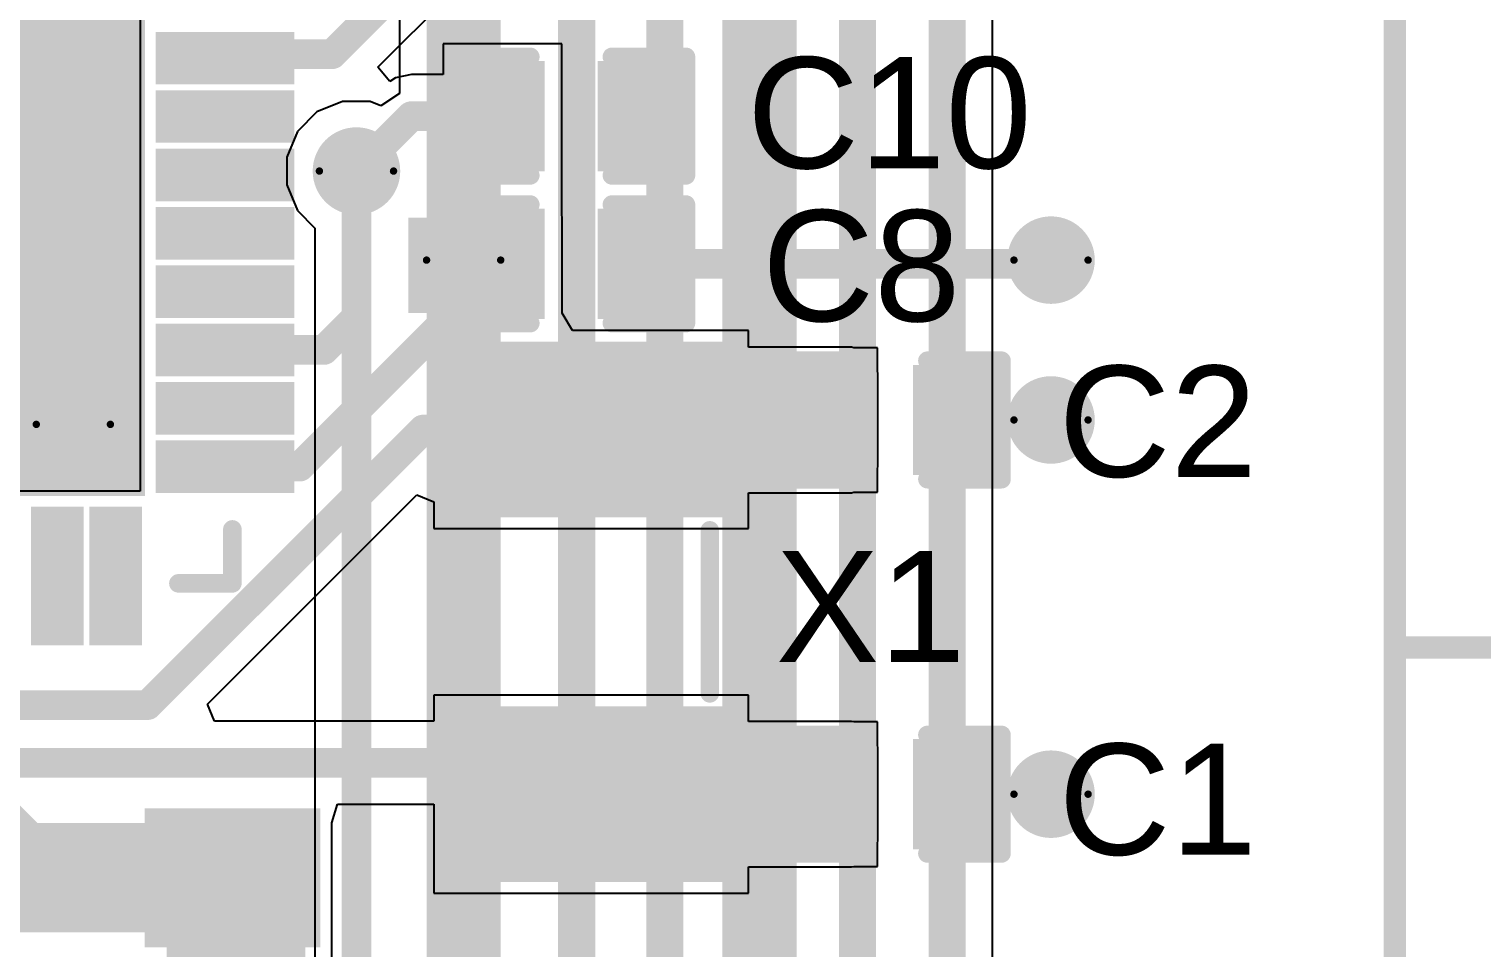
# Model space of a CAD drawing. Header units: inches. Extents: x -17 to 345, y -18 to 43.
# Drawn here: x 1.61 to 11.56, y 1.39 to 7.69 of the extents above; entities that cross this region are included whole.
import ezdxf

# ---------------------------------------------------------------- set-up
doc = ezdxf.new("R2010")
doc.units = ezdxf.units.IN
for name, color, linetype in [('Board Outline', 216, 'Continuous'), ('Bottom Layer', 5, 'Continuous'), ('Bottom Overlay', 54, 'Continuous'), ('Drill Drawing', 1, 'Continuous'), ('Top Layer', 1, 'Continuous'), ('Top Overlay', 2, 'Continuous'), ('Top Paste', 8, 'Continuous'), ('Top Solder', 216, 'Continuous'), ('Via Holes', 16, 'Continuous')]:
    doc.layers.add(name, color=color, linetype=linetype)
doc.styles.add('Arial', font='', dxfattribs={"height": 0.2})
doc.styles.get('Arial').set_extended_font_data('Arial')

msp = doc.modelspace()

# ---------------------------------------------------------------- hatches: boundary and pattern name
at = {"layer": 'Bottom Layer'}
h = msp.add_hatch(color=5, dxfattribs=at)
edge = h.paths.add_edge_path()
edge.add_arc((3.8504, 6.7194), 0.3, 0, 360)
h = msp.add_hatch(color=5, dxfattribs=at)
edge = h.paths.add_edge_path()
edge.add_arc((4.5849, 6.1089), 0.3, 0, 360)
h = msp.add_hatch(color=5, dxfattribs=at)
edge = h.paths.add_edge_path()
edge.add_arc((8.6106, 6.1089), 0.3, 0, 360)
h = msp.add_hatch(color=5, dxfattribs=at)
edge = h.paths.add_edge_path()
edge.add_arc((1.91, 4.9829), 0.3, 0, 360)
h = msp.add_hatch(color=5, dxfattribs=at)
edge = h.paths.add_edge_path()
edge.add_arc((8.6106, 5.0131), 0.3, 0, 360)
h = msp.add_hatch(color=5, dxfattribs=at)
edge = h.paths.add_edge_path()
edge.add_arc((8.6106, 2.4477), 0.3, 0, 360)
at = {"layer": 'Top Layer'}
for points in [[(-2.3, 4.5929), (-2.3, 9.1929), (2.3, 9.1929), (2.3, 4.5929)], [(2.545, 7.3829), (2.545, 7.6029), (3.355, 7.6029), (3.355, 7.3829)], [(4.6228, 6.7785), (4.6228, 7.4135), (5.08, 7.4135), (5.08, 6.7785)], [(5.5626, 6.7785), (5.5626, 7.4135), (6.0198, 7.4135), (6.0198, 6.7785)], [(2.545, 6.9829), (2.545, 7.2029), (3.355, 7.2029), (3.355, 6.9829)], [(2.545, 6.5829), (2.545, 6.8029), (3.355, 6.8029), (3.355, 6.5829)], [(2.545, 6.1829), (2.545, 6.4029), (3.355, 6.4029), (3.355, 6.1829)], [(4.2065, 5.7454), (5.08, 5.7454), (5.08, 6.4008), (4.2065, 6.4008)], [(5.08, 6.4008), (5.08, 5.7658), (4.6228, 5.7658), (4.6228, 6.4008)], [(6.0198, 6.4008), (6.0198, 5.7658), (5.5626, 5.7658), (5.5626, 6.4008)], [(2.545, 5.7829), (2.545, 6.0029), (3.355, 6.0029), (3.355, 5.7829)], [(2.545, 5.3829), (2.545, 5.6029), (3.355, 5.6029), (3.355, 5.3829)], [(4.5593, 4.4477), (4.5593, 5.4477), (6.3593, 5.4477), (6.3593, 4.4477)], [(5.3594, 4.6956), (7.2426, 4.6956), (7.2426, 5.3306), (5.3594, 5.3306)], [(7.2426, 5.3306), (7.2426, 4.6956), (6.7854, 4.6956), (6.7854, 5.3306)], [(8.1824, 5.3306), (8.1824, 4.6956), (7.7252, 4.6956), (7.7252, 5.3306)], [(2.545, 4.9829), (2.545, 5.2029), (3.355, 5.2029), (3.355, 4.9829)], [(2.545, 4.5829), (2.545, 4.8029), (3.355, 4.8029), (3.355, 4.5829)], [(1.69, 3.5379), (1.69, 4.3479), (1.91, 4.3479), (1.91, 3.5379)], [(2.09, 3.5379), (2.09, 4.3479), (2.31, 4.3479), (2.31, 3.5379)], [(4.5593, 1.9477), (4.5593, 2.9477), (6.3593, 2.9477), (6.3593, 1.9477)], [(5.3594, 2.1302), (7.2426, 2.1302), (7.2426, 2.7652), (5.3594, 2.7652)], [(7.2426, 2.7652), (7.2426, 2.1302), (6.7854, 2.1302), (6.7854, 2.7652)], [(8.1824, 2.7652), (8.1824, 2.1302), (7.7252, 2.1302), (7.7252, 2.7652)], [(-3.5, 1.5), (3.5, 1.5), (3.5, 2.25), (-3.5, 2.25)], [(2.5, 2.25), (3.5, 2.25), (3.5, 1.5), (2.5, 1.5)], [(2.5502, 0.2453), (3.5, 0.2453), (3.5, 2.25), (2.5502, 2.25)]]:
    msp.add_hatch(color=1, dxfattribs=at).paths.add_polyline_path(points)
h = msp.add_hatch(color=1, dxfattribs=at)
edge = h.paths.add_edge_path()
edge.add_arc((3.8504, 6.7194), 0.3, 0, 360)
h = msp.add_hatch(color=1, dxfattribs=at)
edge = h.paths.add_edge_path()
edge.add_arc((4.5849, 6.1089), 0.3, 0, 360)
h = msp.add_hatch(color=1, dxfattribs=at)
edge = h.paths.add_edge_path()
edge.add_arc((8.6106, 6.1089), 0.3, 0, 360)
h = msp.add_hatch(color=1, dxfattribs=at)
edge = h.paths.add_edge_path()
edge.add_arc((1.91, 4.9829), 0.3, 0, 360)
h = msp.add_hatch(color=1, dxfattribs=at)
edge = h.paths.add_edge_path()
edge.add_arc((8.6106, 5.0131), 0.3, 0, 360)
h = msp.add_hatch(color=1, dxfattribs=at)
edge = h.paths.add_edge_path()
edge.add_arc((8.6106, 2.4477), 0.3, 0, 360)
at = {"layer": 'Top Paste'}
for points in [[(2.545, 7.3829), (2.545, 7.6029), (3.355, 7.6029), (3.355, 7.3829)], [(4.6228, 6.7785), (4.6228, 7.4135), (5.08, 7.4135), (5.08, 6.7785)], [(5.5626, 6.7785), (5.5626, 7.4135), (6.0198, 7.4135), (6.0198, 6.7785)], [(2.545, 6.9829), (2.545, 7.2029), (3.355, 7.2029), (3.355, 6.9829)], [(2.545, 6.5829), (2.545, 6.8029), (3.355, 6.8029), (3.355, 6.5829)], [(2.545, 6.1829), (2.545, 6.4029), (3.355, 6.4029), (3.355, 6.1829)], [(5.08, 6.4008), (5.08, 5.7658), (4.6228, 5.7658), (4.6228, 6.4008)], [(6.0198, 6.4008), (6.0198, 5.7658), (5.5626, 5.7658), (5.5626, 6.4008)], [(2.545, 5.7829), (2.545, 6.0029), (3.355, 6.0029), (3.355, 5.7829)], [(2.545, 5.3829), (2.545, 5.6029), (3.355, 5.6029), (3.355, 5.3829)], [(4.5593, 4.4477), (4.5593, 5.4477), (6.3593, 5.4477), (6.3593, 4.4477)], [(7.2426, 5.3306), (7.2426, 4.6956), (6.7854, 4.6956), (6.7854, 5.3306)], [(8.1824, 5.3306), (8.1824, 4.6956), (7.7252, 4.6956), (7.7252, 5.3306)], [(2.545, 4.9829), (2.545, 5.2029), (3.355, 5.2029), (3.355, 4.9829)], [(2.545, 4.5829), (2.545, 4.8029), (3.355, 4.8029), (3.355, 4.5829)], [(1.69, 3.5379), (1.69, 4.3479), (1.91, 4.3479), (1.91, 3.5379)], [(2.09, 3.5379), (2.09, 4.3479), (2.31, 4.3479), (2.31, 3.5379)], [(4.5593, 1.9477), (4.5593, 2.9477), (6.3593, 2.9477), (6.3593, 1.9477)], [(7.2426, 2.7652), (7.2426, 2.1302), (6.7854, 2.1302), (6.7854, 2.7652)], [(8.1824, 2.7652), (8.1824, 2.1302), (7.7252, 2.1302), (7.7252, 2.7652)], [(2.5, 2.25), (3.5, 2.25), (3.5, 1.5), (2.5, 1.5)]]:
    msp.add_hatch(color=8, dxfattribs=at).paths.add_polyline_path(points)
at = {"layer": 'Top Solder'}
for points in [[(-2.4016, 4.4913), (-2.4016, 9.2945), (2.4016, 9.2945), (2.4016, 4.4913)], [(2.475, 7.3129), (2.475, 7.6729), (3.425, 7.6729), (3.425, 7.3129)], [(4.5628, 6.7185), (4.5628, 7.4735), (5.14, 7.4735), (5.14, 6.7185)], [(5.5026, 6.7185), (5.5026, 7.4735), (6.0798, 7.4735), (6.0798, 6.7185)], [(2.475, 6.9129), (2.475, 7.2729), (3.425, 7.2729), (3.425, 6.9129)], [(2.475, 6.5129), (2.475, 6.8729), (3.425, 6.8729), (3.425, 6.5129)], [(2.475, 6.1129), (2.475, 6.4729), (3.425, 6.4729), (3.425, 6.1129)], [(5.14, 6.4608), (5.14, 5.7058), (4.5628, 5.7058), (4.5628, 6.4608)], [(6.0798, 6.4608), (6.0798, 5.7058), (5.5026, 5.7058), (5.5026, 6.4608)], [(2.475, 5.7129), (2.475, 6.0729), (3.425, 6.0729), (3.425, 5.7129)], [(2.475, 5.3129), (2.475, 5.6729), (3.425, 5.6729), (3.425, 5.3129)], [(4.4577, 4.3461), (4.4577, 5.5493), (6.4609, 5.5493), (6.4609, 4.3461)], [(7.3026, 5.3906), (7.3026, 4.6356), (6.7254, 4.6356), (6.7254, 5.3906)], [(8.2424, 5.3906), (8.2424, 4.6356), (7.6652, 4.6356), (7.6652, 5.3906)], [(2.475, 4.9129), (2.475, 5.2729), (3.425, 5.2729), (3.425, 4.9129)], [(2.475, 4.5129), (2.475, 4.8729), (3.425, 4.8729), (3.425, 4.5129)], [(1.62, 3.4679), (1.62, 4.4179), (1.98, 4.4179), (1.98, 3.4679)], [(2.02, 3.4679), (2.02, 4.4179), (2.38, 4.4179), (2.38, 3.4679)], [(4.4577, 1.8461), (4.4577, 3.0493), (6.4609, 3.0493), (6.4609, 1.8461)], [(7.3026, 2.8252), (7.3026, 2.0702), (6.7254, 2.0702), (6.7254, 2.8252)], [(8.2424, 2.8252), (8.2424, 2.0702), (7.6652, 2.0702), (7.6652, 2.8252)], [(2.3984, 2.3516), (3.6016, 2.3516), (3.6016, 1.3984), (2.3984, 1.3984)]]:
    msp.add_hatch(color=216, dxfattribs=at).paths.add_polyline_path(points)
at = {"layer": 'Via Holes'}
h = msp.add_hatch(color=7, dxfattribs=at)
edge = h.paths.add_edge_path()
edge.add_arc((3.8504, 6.7194), 0.15, 0, 360)
h = msp.add_hatch(color=7, dxfattribs=at)
edge = h.paths.add_edge_path()
edge.add_arc((4.5849, 6.1089), 0.15, 0, 360)
h = msp.add_hatch(color=7, dxfattribs=at)
edge = h.paths.add_edge_path()
edge.add_arc((8.6106, 6.1089), 0.15, 0, 360)
h = msp.add_hatch(color=7, dxfattribs=at)
edge = h.paths.add_edge_path()
edge.add_arc((1.91, 4.9829), 0.15, 0, 360)
h = msp.add_hatch(color=7, dxfattribs=at)
edge = h.paths.add_edge_path()
edge.add_arc((8.6106, 5.0131), 0.15, 0, 360)
h = msp.add_hatch(color=7, dxfattribs=at)
edge = h.paths.add_edge_path()
edge.add_arc((8.6106, 2.4477), 0.15, 0, 360)

# ---------------------------------------------------------------- linework, layer by layer
at = {"layer": 'Board Outline'}
msp.add_lwpolyline([(16.5, 0, 0.076, 0.076, 1), (-16.5, 0, 0.076, 0.076, 1)], format="xyseb", close=True, dxfattribs=at)
at = {"layer": 'Bottom Layer'}
for p, q in [((4.1446, 8.9319), (4.1446, 7.2522)), ((8.2102, -9.0839), (8.2102, 8.8553)), ((3.7553, 7.1972), (3.5797, 7.1245)), ((3.9454, 7.1972), (3.7553, 7.1972)), ((4.0176, 7.1673), (3.9454, 7.1972)), ((4.1446, 7.2522), (4.0176, 7.1673)), ((3.5797, 7.1245), (3.4453, 6.99)), ((3.4453, 6.99), (3.3726, 6.8144)), ((3.3726, 6.8144), (3.3726, 6.6244)), ((3.3726, 6.6244), (3.4453, 6.4487)), ((3.4453, 6.4487), (3.5655, 6.3286)), ((3.5655, 6.3286), (3.5655, -0.2442))]:
    msp.add_line(p, q, dxfattribs=at)
for points in [[(7.285, -8.7932, 0.254, 0.254, 0), (7.285, 11.3998, 0.254, 0.254, 0)], [(6.6126, -0.3263, 0.508, 0.508, 0), (6.6126, 9.9654, 0.508, 0.508, 0)], [(5.9642, -12.0094, 0.254, 0.254, 0), (5.9642, 9.5017, 0.254, 0.254, 0)], [(4.5849, 6.1089, 0.508, 0.508, 0), (4.5849, 9.1143, 0.508, 0.508, 0)], [(5.3594, 1.5277, 0.254, 0.254, 0), (5.3594, 9.2587, 0.254, 0.254, 0)], [(7.8994, -9.4488, 0.254, 0.254, 0), (7.8994, 9.2202, 0.254, 0.254, 0)], [(3.8504, 6.6929, 0.2032, 0.2032, 0), (3.8504, 6.7194, 0.2032, 0.2032, 0)], [(3.8504, -0.635, 0.2032, 0.2032, 0), (3.8504, 6.6929, 0.2032, 0.2032, 0)], [(4.5849, -7.8615, 0.508, 0.508, 0), (4.5849, 6.1089, 0.508, 0.508, 0)], [(5.3594, -6.8834, 0.254, 0.254, 0), (5.3594, 1.5277, 0.254, 0.254, 0)]]:
    msp.add_lwpolyline(points, format="xyseb", dxfattribs=at)
for points in [[(3.7996, 6.7194, 0.1016, 0.1016, 1), (3.9012, 6.7194, 0.1016, 0.1016, 1)], [(3.7996, 6.6929, 0.1016, 0.1016, 1), (3.9012, 6.6929, 0.1016, 0.1016, 1)], [(3.7996, 6.6929, 0.1016, 0.1016, 1), (3.9012, 6.6929, 0.1016, 0.1016, 1)], [(4.4579, 6.1089, 0.254, 0.254, 1), (4.7119, 6.1089, 0.254, 0.254, 1)], [(4.4579, 6.1089, 0.254, 0.254, 1), (4.7119, 6.1089, 0.254, 0.254, 1)], [(5.2959, 1.5277, 0.127, 0.127, 1), (5.4229, 1.5277, 0.127, 0.127, 1)], [(5.2959, 1.5277, 0.127, 0.127, 1), (5.4229, 1.5277, 0.127, 0.127, 1)]]:
    msp.add_lwpolyline(points, format="xyseb", close=True, dxfattribs=at)
at = {"layer": 'Bottom Overlay'}
for points in [[(10.9668, 1.9369, 0.1524, 0.1524, 0), (10.9668, 8.0299, 0.1524, 0.1524, 0)], [(10.9668, 3.4537, 0.152, 0.152, 0), (14.0906, 3.4537, 0.152, 0.152, 0)], [(10.9668, -2.0295, 0.152, 0.152, 0), (10.9668, 2.0107, 0.152, 0.152, 0)]]:
    msp.add_lwpolyline(points, format="xyseb", dxfattribs=at)
for points in [[(10.9288, 3.4537, 0.076, 0.076, 1), (11.0048, 3.4537, 0.076, 0.076, 1)], [(10.9287, 1.9369, 0.0762, 0.0762, 1), (11.0049, 1.9369, 0.0762, 0.0762, 1)], [(10.9288, 2.0107, 0.076, 0.076, 1), (11.0048, 2.0107, 0.076, 0.076, 1)]]:
    msp.add_lwpolyline(points, format="xyseb", close=True, dxfattribs=at)
at = {"layer": 'Drill Drawing'}
for points in [[(4.1044, 6.7194, 0.0508, 0.0508, 1), (3.5964, 6.7194, 0.0508, 0.0508, 1)], [(3.5837, 6.7194, 0.0254, 0.0254, 1), (3.6091, 6.7194, 0.0254, 0.0254, 1)], [(4.0917, 6.7194, 0.0254, 0.0254, 1), (4.1171, 6.7194, 0.0254, 0.0254, 1)], [(4.8389, 6.1089, 0.0508, 0.0508, 1), (4.3309, 6.1089, 0.0508, 0.0508, 1)], [(8.8646, 6.1089, 0.0508, 0.0508, 1), (8.3566, 6.1089, 0.0508, 0.0508, 1)], [(4.3182, 6.1089, 0.0254, 0.0254, 1), (4.3436, 6.1089, 0.0254, 0.0254, 1)], [(4.8262, 6.1089, 0.0254, 0.0254, 1), (4.8516, 6.1089, 0.0254, 0.0254, 1)], [(8.3439, 6.1089, 0.0254, 0.0254, 1), (8.3693, 6.1089, 0.0254, 0.0254, 1)], [(8.8519, 6.1089, 0.0254, 0.0254, 1), (8.8773, 6.1089, 0.0254, 0.0254, 1)], [(8.8646, 5.0131, 0.0508, 0.0508, 1), (8.3566, 5.0131, 0.0508, 0.0508, 1)], [(2.164, 4.9829, 0.0508, 0.0508, 1), (1.656, 4.9829, 0.0508, 0.0508, 1)], [(1.6433, 4.9829, 0.0254, 0.0254, 1), (1.6687, 4.9829, 0.0254, 0.0254, 1)], [(2.1513, 4.9829, 0.0254, 0.0254, 1), (2.1767, 4.9829, 0.0254, 0.0254, 1)], [(8.3439, 5.0131, 0.0254, 0.0254, 1), (8.3693, 5.0131, 0.0254, 0.0254, 1)], [(8.8519, 5.0131, 0.0254, 0.0254, 1), (8.8773, 5.0131, 0.0254, 0.0254, 1)], [(8.8646, 2.4477, 0.0508, 0.0508, 1), (8.3566, 2.4477, 0.0508, 0.0508, 1)], [(8.3439, 2.4477, 0.0254, 0.0254, 1), (8.3693, 2.4477, 0.0254, 0.0254, 1)], [(8.8519, 2.4477, 0.0254, 0.0254, 1), (8.8773, 2.4477, 0.0254, 0.0254, 1)]]:
    msp.add_lwpolyline(points, format="xyseb", close=True, dxfattribs=at)
at = {"layer": 'Top Layer'}
for p, q in [((3.9971, 7.4312), (4.6954, 8.1295)), ((2.3672, 8.0051), (2.3672, 6.8051)), ((5.2578, 7.5913), (4.445, 7.5913)), ((4.445, 7.5913), (4.445, 7.3809)), ((5.2578, 6.6007), (5.2578, 7.5913)), ((4.0781, 7.3325), (3.9971, 7.4312)), ((4.227, 7.3809), (4.118, 7.3592)), ((4.445, 7.3809), (4.227, 7.3809)), ((4.227, 7.3809), (4.227, 7.3809)), ((4.118, 7.3592), (4.0781, 7.3325)), ((2.3672, 6.8051), (2.3672, 5.6051)), ((5.2578, 6.5786), (5.2578, 6.6007)), ((5.2578, 6.6007), (5.2578, 6.6007)), ((5.2578, 6.4183), (5.2578, 6.5786)), ((5.2578, 6.5786), (5.2578, 6.5786)), ((5.2613, 6.4008), (5.2578, 6.4183)), ((5.2613, 5.7454), (5.2613, 6.4008)), ((5.3305, 5.6255), (5.2613, 5.7454)), ((2.3672, 5.6051), (2.3672, 4.5257)), ((6.5371, 5.6255), (5.3305, 5.6255)), ((6.5371, 5.5119), (6.5371, 5.6255)), ((7.2426, 5.5119), (6.5371, 5.5119)), ((7.2601, 5.5084), (7.2426, 5.5119)), ((7.4204, 5.5084), (7.2601, 5.5084)), ((7.4204, 5.3481), (7.4204, 5.5084)), ((7.4239, 5.3306), (7.4204, 5.3481)), ((7.4239, 4.6956), (7.4239, 5.3306)), ((7.4204, 4.6781), (7.4239, 4.6956)), ((7.4204, 4.5178), (7.4204, 4.6781)), ((2.3672, 4.5257), (-2.3672, 4.5257)), ((2.829, 3.0658), (4.2642, 4.5009)), ((4.2642, 4.5009), (4.3815, 4.4523)), ((6.5371, 4.2699), (6.5371, 4.5143)), ((6.5371, 4.5143), (7.2426, 4.5143)), ((7.2426, 4.5143), (7.2601, 4.5178)), ((7.2601, 4.5178), (7.4204, 4.5178)), ((4.3815, 4.4523), (4.3815, 4.2699)), ((4.3815, 4.2699), (6.5371, 4.2699)), ((6.5371, 3.1255), (4.3815, 3.1255)), ((4.3815, 3.1255), (4.3815, 2.9485)), ((6.5371, 2.9465), (6.5371, 3.1255)), ((2.8776, 2.9485), (2.829, 3.0658)), ((4.3815, 2.9485), (2.8776, 2.9485)), ((7.2426, 2.9465), (6.5371, 2.9465)), ((7.2601, 2.943), (7.2426, 2.9465)), ((7.4204, 2.943), (7.2601, 2.943)), ((7.4204, 2.7827), (7.4204, 2.943)), ((7.4239, 2.7652), (7.4204, 2.7827)), ((7.4239, 2.1302), (7.4239, 2.7652)), ((3.6809, 2.2517), (3.7201, 2.3787)), ((3.7201, 2.3787), (4.3815, 2.3787)), ((4.3815, 2.3787), (4.3815, 1.7699)), ((3.6813, 2.25), (3.6809, 2.2517)), ((3.6813, 1.187), (3.6813, 2.25)), ((7.4204, 2.1127), (7.4239, 2.1302)), ((7.4204, 1.9524), (7.4204, 2.1127)), ((6.5371, 1.7699), (6.5371, 1.9489)), ((6.5371, 1.9489), (7.2426, 1.9489)), ((7.2426, 1.9489), (7.2601, 1.9524)), ((7.2601, 1.9524), (7.4204, 1.9524)), ((4.3815, 1.7699), (6.5371, 1.7699))]:
    msp.add_line(p, q, dxfattribs=at)
for points in [[(3.6834, 7.5203, 0.2032, 0.2032, 0), (4.494, 8.3309, 0.2032, 0.2032, 0)], [(2.95, 7.4929, 0.2032, 0.2032, 0), (2.969, 7.5119, 0.2032, 0.2032, 0)], [(2.969, 7.5119, 0.2032, 0.2032, 0), (3.1078, 7.5119, 0.2032, 0.2032, 0)], [(3.1078, 7.5119, 0.2032, 0.2032, 0), (3.1162, 7.5203, 0.2032, 0.2032, 0)], [(3.1162, 7.5203, 0.2032, 0.2032, 0), (3.6834, 7.5203, 0.2032, 0.2032, 0)], [(3.8504, 6.7194, 0.2032, 0.2032, 0), (4.227, 7.096, 0.2032, 0.2032, 0)], [(4.227, 7.096, 0.2032, 0.2032, 0), (4.8514, 7.096, 0.2032, 0.2032, 0)], [(3.8504, 5.7158, 0.2032, 0.2032, 0), (3.8504, 6.7194, 0.2032, 0.2032, 0)], [(3.461, 4.6929, 0.2032, 0.2032, 0), (4.8514, 6.0833, 0.2032, 0.2032, 0)], [(5.7912, 6.0833, 0.2032, 0.2032, 0), (5.7914, 6.0831, 0.2032, 0.2032, 0)], [(5.7914, 6.0831, 0.2032, 0.2032, 0), (8.5849, 6.0831, 0.2032, 0.2032, 0)], [(8.5849, 6.0831, 0.2032, 0.2032, 0), (8.6106, 6.1089, 0.2032, 0.2032, 0)], [(3.6275, 5.4929, 0.2032, 0.2032, 0), (3.8504, 5.7158, 0.2032, 0.2032, 0)], [(2.95, 5.4929, 0.2032, 0.2032, 0), (3.6275, 5.4929, 0.2032, 0.2032, 0)], [(7.9538, 5.0131, 0.2032, 0.2032, 0), (8.6106, 5.0131, 0.2032, 0.2032, 0)], [(2.4185, 3.0582, 0.2032, 0.2032, 0), (4.3081, 4.9477, 0.2032, 0.2032, 0)], [(4.3081, 4.9477, 0.2032, 0.2032, 0), (5.4593, 4.9477, 0.2032, 0.2032, 0)], [(2.95, 4.6929, 0.2032, 0.2032, 0), (3.461, 4.6929, 0.2032, 0.2032, 0)], [(-1.11, 3.0582, 0.2032, 0.2032, 0), (2.4185, 3.0582, 0.2032, 0.2032, 0)], [(5.1418, 2.7652, 0.2032, 0.2032, 0), (5.4593, 2.4477, 0.2032, 0.2032, 0)], [(-1.2981, 2.6636, 0.2032, 0.2032, 0), (5.1418, 2.6636, 0.2032, 0.2032, 0)], [(7.9538, 2.4477, 0.2032, 0.2032, 0), (8.6106, 2.4477, 0.2032, 0.2032, 0)]]:
    msp.add_lwpolyline(points, format="xyseb", dxfattribs=at)
for points in [[(2.8992, 7.4929, 0.1016, 0.1016, 1), (3.0008, 7.4929, 0.1016, 0.1016, 1)], [(2.9182, 7.5119, 0.1016, 0.1016, 1), (3.0198, 7.5119, 0.1016, 0.1016, 1)], [(2.9182, 7.5119, 0.1016, 0.1016, 1), (3.0198, 7.5119, 0.1016, 0.1016, 1)], [(3.057, 7.5119, 0.1016, 0.1016, 1), (3.1586, 7.5119, 0.1016, 0.1016, 1)], [(3.057, 7.5119, 0.1016, 0.1016, 1), (3.1586, 7.5119, 0.1016, 0.1016, 1)], [(3.0654, 7.5203, 0.1016, 0.1016, 1), (3.167, 7.5203, 0.1016, 0.1016, 1)], [(3.0654, 7.5203, 0.1016, 0.1016, 1), (3.167, 7.5203, 0.1016, 0.1016, 1)], [(3.6326, 7.5203, 0.1016, 0.1016, 1), (3.7342, 7.5203, 0.1016, 0.1016, 1)], [(3.6326, 7.5203, 0.1016, 0.1016, 1), (3.7342, 7.5203, 0.1016, 0.1016, 1)], [(4.1762, 7.096, 0.1016, 0.1016, 1), (4.2778, 7.096, 0.1016, 0.1016, 1)], [(4.1762, 7.096, 0.1016, 0.1016, 1), (4.2778, 7.096, 0.1016, 0.1016, 1)], [(4.8006, 7.096, 0.1016, 0.1016, 1), (4.9022, 7.096, 0.1016, 0.1016, 1)], [(3.7996, 6.7194, 0.1016, 0.1016, 1), (3.9012, 6.7194, 0.1016, 0.1016, 1)], [(3.7996, 6.7194, 0.1016, 0.1016, 1), (3.9012, 6.7194, 0.1016, 0.1016, 1)], [(4.8006, 6.0833, 0.1016, 0.1016, 1), (4.9022, 6.0833, 0.1016, 0.1016, 1)], [(5.7404, 6.0833, 0.1016, 0.1016, 1), (5.842, 6.0833, 0.1016, 0.1016, 1)], [(5.7406, 6.0831, 0.1016, 0.1016, 1), (5.8422, 6.0831, 0.1016, 0.1016, 1)], [(5.7406, 6.0831, 0.1016, 0.1016, 1), (5.8422, 6.0831, 0.1016, 0.1016, 1)], [(8.5341, 6.0831, 0.1016, 0.1016, 1), (8.6357, 6.0831, 0.1016, 0.1016, 1)], [(8.5341, 6.0831, 0.1016, 0.1016, 1), (8.6357, 6.0831, 0.1016, 0.1016, 1)], [(8.5598, 6.1089, 0.1016, 0.1016, 1), (8.6614, 6.1089, 0.1016, 0.1016, 1)], [(3.7996, 5.7158, 0.1016, 0.1016, 1), (3.9012, 5.7158, 0.1016, 0.1016, 1)], [(3.7996, 5.7158, 0.1016, 0.1016, 1), (3.9012, 5.7158, 0.1016, 0.1016, 1)], [(2.8992, 5.4929, 0.1016, 0.1016, 1), (3.0008, 5.4929, 0.1016, 0.1016, 1)], [(3.5767, 5.4929, 0.1016, 0.1016, 1), (3.6783, 5.4929, 0.1016, 0.1016, 1)], [(3.5767, 5.4929, 0.1016, 0.1016, 1), (3.6783, 5.4929, 0.1016, 0.1016, 1)], [(7.903, 5.0131, 0.1016, 0.1016, 1), (8.0046, 5.0131, 0.1016, 0.1016, 1)], [(8.5598, 5.0131, 0.1016, 0.1016, 1), (8.6614, 5.0131, 0.1016, 0.1016, 1)], [(4.2573, 4.9477, 0.1016, 0.1016, 1), (4.3589, 4.9477, 0.1016, 0.1016, 1)], [(4.2573, 4.9477, 0.1016, 0.1016, 1), (4.3589, 4.9477, 0.1016, 0.1016, 1)], [(5.4085, 4.9477, 0.1016, 0.1016, 1), (5.5101, 4.9477, 0.1016, 0.1016, 1)], [(2.8992, 4.6929, 0.1016, 0.1016, 1), (3.0008, 4.6929, 0.1016, 0.1016, 1)], [(3.4102, 4.6929, 0.1016, 0.1016, 1), (3.5118, 4.6929, 0.1016, 0.1016, 1)], [(3.4102, 4.6929, 0.1016, 0.1016, 1), (3.5118, 4.6929, 0.1016, 0.1016, 1)], [(2.3677, 3.0582, 0.1016, 0.1016, 1), (2.4693, 3.0582, 0.1016, 0.1016, 1)], [(2.3677, 3.0582, 0.1016, 0.1016, 1), (2.4693, 3.0582, 0.1016, 0.1016, 1)], [(5.091, 2.7652, 0.1016, 0.1016, 1), (5.1926, 2.7652, 0.1016, 0.1016, 1)], [(5.091, 2.6636, 0.1016, 0.1016, 1), (5.1926, 2.6636, 0.1016, 0.1016, 1)], [(5.4085, 2.4477, 0.1016, 0.1016, 1), (5.5101, 2.4477, 0.1016, 0.1016, 1)], [(7.903, 2.4477, 0.1016, 0.1016, 1), (8.0046, 2.4477, 0.1016, 0.1016, 1)], [(8.5598, 2.4477, 0.1016, 0.1016, 1), (8.6614, 2.4477, 0.1016, 0.1016, 1)]]:
    msp.add_lwpolyline(points, format="xyseb", close=True, dxfattribs=at)
at = {"layer": 'Top Overlay'}
for points in [[(4.5339, 6.6896, 0.127, 0.127, 0), (4.5339, 7.5024, 0.127, 0.127, 0)], [(4.5339, 7.5024, 0.127, 0.127, 0), (5.0419, 7.5024, 0.127, 0.127, 0)], [(5.6007, 7.5024, 0.127, 0.127, 0), (6.1087, 7.5024, 0.127, 0.127, 0)], [(6.1087, 6.6896, 0.127, 0.127, 0), (6.1087, 7.5024, 0.127, 0.127, 0)], [(4.5339, 6.6896, 0.127, 0.127, 0), (5.0419, 6.6896, 0.127, 0.127, 0)], [(5.6007, 6.6896, 0.127, 0.127, 0), (6.1087, 6.6896, 0.127, 0.127, 0)], [(4.5339, 5.6769, 0.127, 0.127, 0), (4.5339, 6.4897, 0.127, 0.127, 0)], [(4.5339, 6.4897, 0.127, 0.127, 0), (5.0419, 6.4897, 0.127, 0.127, 0)], [(5.6007, 6.4897, 0.127, 0.127, 0), (6.1087, 6.4897, 0.127, 0.127, 0)], [(6.1087, 5.6769, 0.127, 0.127, 0), (6.1087, 6.4897, 0.127, 0.127, 0)], [(4.5339, 5.6769, 0.127, 0.127, 0), (5.0419, 5.6769, 0.127, 0.127, 0)], [(5.6007, 5.6769, 0.127, 0.127, 0), (6.1087, 5.6769, 0.127, 0.127, 0)], [(6.6965, 4.6067, 0.127, 0.127, 0), (6.6965, 5.4195, 0.127, 0.127, 0)], [(6.6965, 5.4195, 0.127, 0.127, 0), (7.2045, 5.4195, 0.127, 0.127, 0)], [(7.7633, 5.4195, 0.127, 0.127, 0), (8.2713, 5.4195, 0.127, 0.127, 0)], [(8.2713, 4.6067, 0.127, 0.127, 0), (8.2713, 5.4195, 0.127, 0.127, 0)], [(6.6965, 4.6067, 0.127, 0.127, 0), (7.2045, 4.6067, 0.127, 0.127, 0)], [(7.7633, 4.6067, 0.127, 0.127, 0), (8.2713, 4.6067, 0.127, 0.127, 0)], [(3, 3.8929, 0.127, 0.127, 0), (3, 4.2629, 0.127, 0.127, 0)], [(4.6465, 3.1389, 0.127, 0.127, 0), (4.6465, 4.2565, 0.127, 0.127, 0)], [(6.2721, 3.1389, 0.127, 0.127, 0), (6.2721, 4.2565, 0.127, 0.127, 0)], [(2.63, 3.8929, 0.127, 0.127, 0), (3, 3.8929, 0.127, 0.127, 0)], [(6.6965, 2.0413, 0.127, 0.127, 0), (6.6965, 2.8541, 0.127, 0.127, 0)], [(6.6965, 2.8541, 0.127, 0.127, 0), (7.2045, 2.8541, 0.127, 0.127, 0)], [(7.7633, 2.8541, 0.127, 0.127, 0), (8.2713, 2.8541, 0.127, 0.127, 0)], [(8.2713, 2.0413, 0.127, 0.127, 0), (8.2713, 2.8541, 0.127, 0.127, 0)], [(1.2751, 2.5502, 0.127, 0.127, 0), (2.1702, 1.6551, 0.127, 0.127, 0)], [(6.6965, 2.0413, 0.127, 0.127, 0), (7.2045, 2.0413, 0.127, 0.127, 0)], [(7.7633, 2.0413, 0.127, 0.127, 0), (8.2713, 2.0413, 0.127, 0.127, 0)]]:
    msp.add_lwpolyline(points, format="xyseb", dxfattribs=at)
for points in [[(4.5021, 7.5024, 0.0635, 0.0635, 1), (4.5656, 7.5024, 0.0635, 0.0635, 1)], [(4.5021, 7.5024, 0.0635, 0.0635, 1), (4.5656, 7.5024, 0.0635, 0.0635, 1)], [(5.0102, 7.5024, 0.0635, 0.0635, 1), (5.0736, 7.5024, 0.0635, 0.0635, 1)], [(5.569, 7.5024, 0.0635, 0.0635, 1), (5.6325, 7.5024, 0.0635, 0.0635, 1)], [(6.0769, 7.5024, 0.0635, 0.0635, 1), (6.1405, 7.5024, 0.0635, 0.0635, 1)], [(6.0769, 7.5024, 0.0635, 0.0635, 1), (6.1405, 7.5024, 0.0635, 0.0635, 1)], [(4.5021, 6.6896, 0.0635, 0.0635, 1), (4.5656, 6.6896, 0.0635, 0.0635, 1)], [(4.5021, 6.6896, 0.0635, 0.0635, 1), (4.5656, 6.6896, 0.0635, 0.0635, 1)], [(5.0102, 6.6896, 0.0635, 0.0635, 1), (5.0736, 6.6896, 0.0635, 0.0635, 1)], [(5.569, 6.6896, 0.0635, 0.0635, 1), (5.6325, 6.6896, 0.0635, 0.0635, 1)], [(6.0769, 6.6896, 0.0635, 0.0635, 1), (6.1405, 6.6896, 0.0635, 0.0635, 1)], [(6.0769, 6.6896, 0.0635, 0.0635, 1), (6.1405, 6.6896, 0.0635, 0.0635, 1)], [(4.5021, 6.4897, 0.0635, 0.0635, 1), (4.5656, 6.4897, 0.0635, 0.0635, 1)], [(4.5021, 6.4897, 0.0635, 0.0635, 1), (4.5656, 6.4897, 0.0635, 0.0635, 1)], [(5.0102, 6.4897, 0.0635, 0.0635, 1), (5.0736, 6.4897, 0.0635, 0.0635, 1)], [(5.569, 6.4897, 0.0635, 0.0635, 1), (5.6325, 6.4897, 0.0635, 0.0635, 1)], [(6.0769, 6.4897, 0.0635, 0.0635, 1), (6.1405, 6.4897, 0.0635, 0.0635, 1)], [(6.0769, 6.4897, 0.0635, 0.0635, 1), (6.1405, 6.4897, 0.0635, 0.0635, 1)], [(4.5021, 5.6769, 0.0635, 0.0635, 1), (4.5656, 5.6769, 0.0635, 0.0635, 1)], [(4.5021, 5.6769, 0.0635, 0.0635, 1), (4.5656, 5.6769, 0.0635, 0.0635, 1)], [(5.0102, 5.6769, 0.0635, 0.0635, 1), (5.0736, 5.6769, 0.0635, 0.0635, 1)], [(5.569, 5.6769, 0.0635, 0.0635, 1), (5.6325, 5.6769, 0.0635, 0.0635, 1)], [(6.0769, 5.6769, 0.0635, 0.0635, 1), (6.1405, 5.6769, 0.0635, 0.0635, 1)], [(6.0769, 5.6769, 0.0635, 0.0635, 1), (6.1405, 5.6769, 0.0635, 0.0635, 1)], [(6.6648, 5.4195, 0.0635, 0.0635, 1), (6.7283, 5.4195, 0.0635, 0.0635, 1)], [(6.6648, 5.4195, 0.0635, 0.0635, 1), (6.7283, 5.4195, 0.0635, 0.0635, 1)], [(7.1728, 5.4195, 0.0635, 0.0635, 1), (7.2363, 5.4195, 0.0635, 0.0635, 1)], [(7.7316, 5.4195, 0.0635, 0.0635, 1), (7.7951, 5.4195, 0.0635, 0.0635, 1)], [(8.2396, 5.4195, 0.0635, 0.0635, 1), (8.3031, 5.4195, 0.0635, 0.0635, 1)], [(8.2396, 5.4195, 0.0635, 0.0635, 1), (8.3031, 5.4195, 0.0635, 0.0635, 1)], [(6.6648, 4.6067, 0.0635, 0.0635, 1), (6.7283, 4.6067, 0.0635, 0.0635, 1)], [(6.6648, 4.6067, 0.0635, 0.0635, 1), (6.7283, 4.6067, 0.0635, 0.0635, 1)], [(7.1728, 4.6067, 0.0635, 0.0635, 1), (7.2363, 4.6067, 0.0635, 0.0635, 1)], [(7.7316, 4.6067, 0.0635, 0.0635, 1), (7.7951, 4.6067, 0.0635, 0.0635, 1)], [(8.2396, 4.6067, 0.0635, 0.0635, 1), (8.3031, 4.6067, 0.0635, 0.0635, 1)], [(8.2396, 4.6067, 0.0635, 0.0635, 1), (8.3031, 4.6067, 0.0635, 0.0635, 1)], [(2.9682, 4.2629, 0.0635, 0.0635, 1), (3.0317, 4.2629, 0.0635, 0.0635, 1)], [(4.6147, 4.2565, 0.0635, 0.0635, 1), (4.6782, 4.2565, 0.0635, 0.0635, 1)], [(6.2403, 4.2565, 0.0635, 0.0635, 1), (6.3038, 4.2565, 0.0635, 0.0635, 1)], [(2.5982, 3.8929, 0.0635, 0.0635, 1), (2.6617, 3.8929, 0.0635, 0.0635, 1)], [(2.9682, 3.8929, 0.0635, 0.0635, 1), (3.0317, 3.8929, 0.0635, 0.0635, 1)], [(2.9682, 3.8929, 0.0635, 0.0635, 1), (3.0317, 3.8929, 0.0635, 0.0635, 1)], [(4.6147, 3.1389, 0.0635, 0.0635, 1), (4.6782, 3.1389, 0.0635, 0.0635, 1)], [(6.2403, 3.1389, 0.0635, 0.0635, 1), (6.3038, 3.1389, 0.0635, 0.0635, 1)], [(6.6648, 2.8541, 0.0635, 0.0635, 1), (6.7283, 2.8541, 0.0635, 0.0635, 1)], [(6.6648, 2.8541, 0.0635, 0.0635, 1), (6.7283, 2.8541, 0.0635, 0.0635, 1)], [(7.1728, 2.8541, 0.0635, 0.0635, 1), (7.2363, 2.8541, 0.0635, 0.0635, 1)], [(7.7316, 2.8541, 0.0635, 0.0635, 1), (7.7951, 2.8541, 0.0635, 0.0635, 1)], [(8.2396, 2.8541, 0.0635, 0.0635, 1), (8.3031, 2.8541, 0.0635, 0.0635, 1)], [(8.2396, 2.8541, 0.0635, 0.0635, 1), (8.3031, 2.8541, 0.0635, 0.0635, 1)], [(6.6648, 2.0413, 0.0635, 0.0635, 1), (6.7283, 2.0413, 0.0635, 0.0635, 1)], [(6.6648, 2.0413, 0.0635, 0.0635, 1), (6.7283, 2.0413, 0.0635, 0.0635, 1)], [(7.1728, 2.0413, 0.0635, 0.0635, 1), (7.2363, 2.0413, 0.0635, 0.0635, 1)], [(7.7316, 2.0413, 0.0635, 0.0635, 1), (7.7951, 2.0413, 0.0635, 0.0635, 1)], [(8.2396, 2.0413, 0.0635, 0.0635, 1), (8.3031, 2.0413, 0.0635, 0.0635, 1)], [(8.2396, 2.0413, 0.0635, 0.0635, 1), (8.3031, 2.0413, 0.0635, 0.0635, 1)], [(2.1384, 1.6551, 0.0635, 0.0635, 1), (2.2019, 1.6551, 0.0635, 0.0635, 1)]]:
    msp.add_lwpolyline(points, format="xyseb", close=True, dxfattribs=at)

# ---------------------------------------------------------------- texts
at = {"layer": 'Top Overlay', "style": 'Arial'}
for s, p in [('C10', (6.5264, 6.7382)), ('C8', (6.6296, 5.6897)), ('C2', (8.6616, 4.6229)), ('X1', (6.7233, 3.3529)), ('C1', (8.6616, 2.0321))]:
    msp.add_text(s, height=0.762, dxfattribs=at).set_placement(p)

doc.saveas('drawing.dxf')
